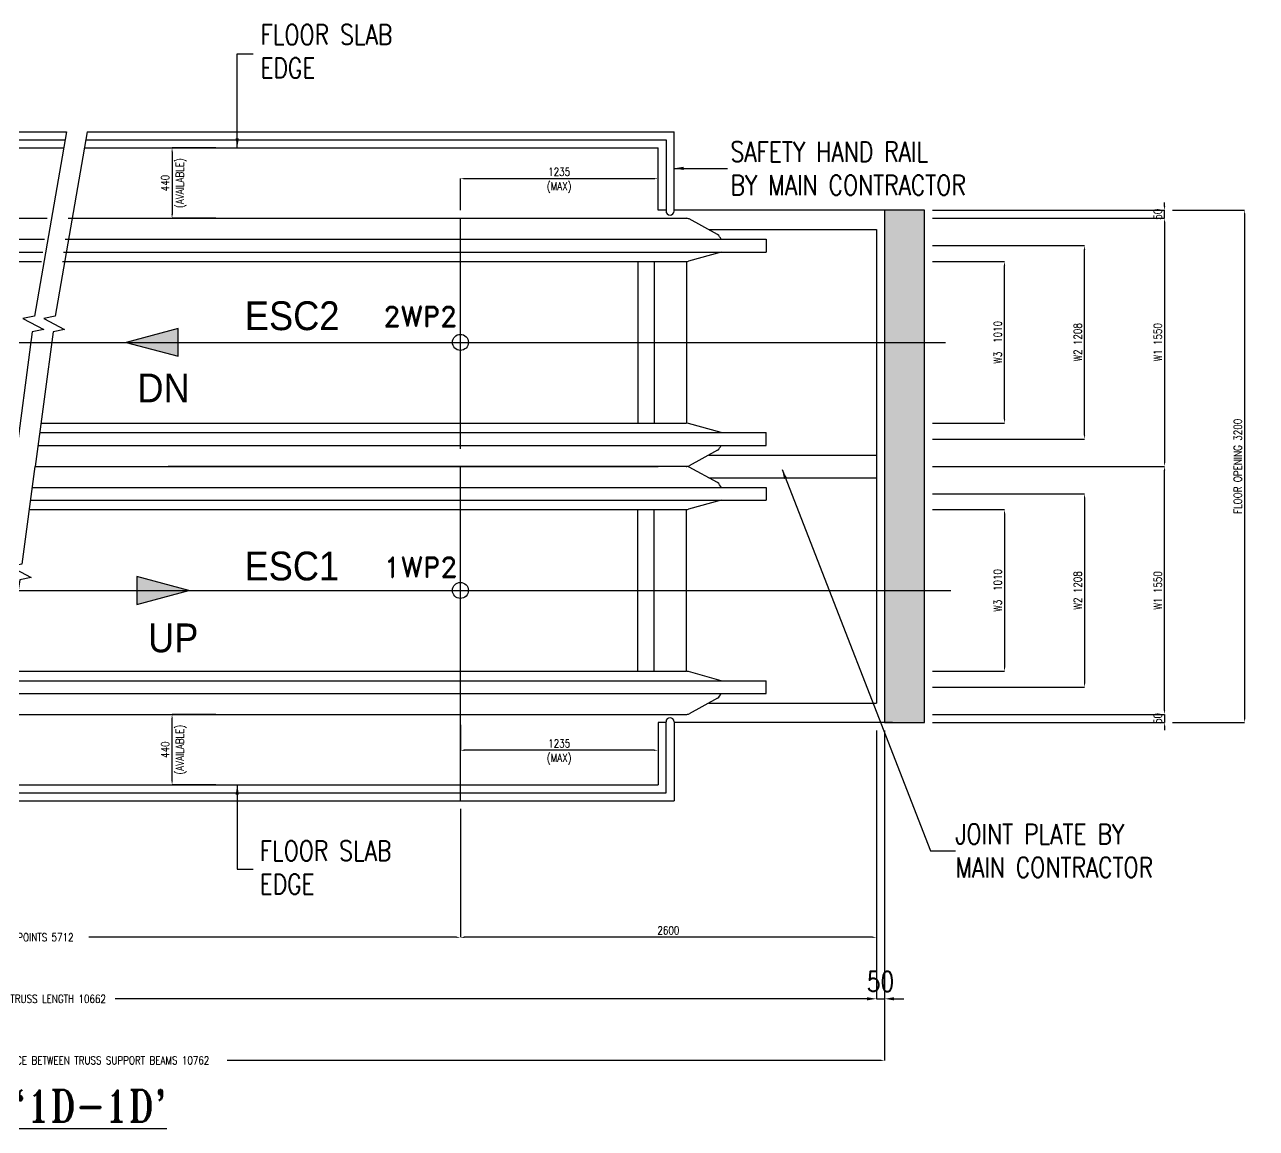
# Model space of a CAD drawing. Header units: millimetres. Extents: x -106996 to 276536, y -21995 to 37993.
# Drawn here: x 204959 to 212655, y -7744 to -848 of the extents above; entities that cross this region are included whole.
import ezdxf

# ---------------------------------------------------------------- set-up
doc = ezdxf.new("R2010")
doc.units = ezdxf.units.MM
doc.header["$LTSCALE"] = 100
doc.linetypes.add('CENTER', pattern=[50.8, 31.75, -6.35, 6.35, -6.35])
doc.linetypes.add('PHANTOM', pattern=[2.5, 1.25, -0.25, 0.25, -0.25, 0.25, -0.25])
doc.layers.get('0').update_dxf_attribs({"color": 3})
for name, color, linetype in [('1', 2, 'Continuous'), ('DIM', 2, 'Continuous'), ('Esc', 4, 'Continuous'), ('TEXT', 7, 'Continuous')]:
    doc.layers.add(name, color=color, linetype=linetype)
doc.styles.add('ARIAL', font='arial.ttf')
doc.styles.add('F1', font='romant.shx', dxfattribs={"width": 0.85})
doc.styles.add('F2', font='romand.shx')
doc.styles.add('F3', font='romans.shx', dxfattribs={"width": 0.8})
doc.dimstyles.new('NOR', dxfattribs={"dimscale": 20, "dimtxt": 2.5, "dimasz": 1.2, "dimexe": 0, "dimexo": 2.5, "dimgap": 0.9, "dimtad": 1, "dimzin": 12, "dimdsep": 46, "dimtxsty": 'F3', "dimsah": 1, "dimcen": 0.09, "dimclrd": 2, "dimclre": 2, "dimclrt": 7, "dimadec": 0, "dimazin": 0, "dimtfac": 1, "dimtix": 1, "dimtmove": 2, "dimatfit": 3, "dimfxl": 0, "dimtolj": 1, "dimtzin": 12, "dimarcsym": 0})

# ---------------------------------------------------------------- blocks, each defined once
blk = doc.blocks.new('*D370')
at = {"layer": 'DEFPOINTS', "color": 0, "transparency": 16777216}
for p in [(210281, -5207.8, 0), (207681, -5697.8, 0), (207681, -6550)]:
    blk.add_point(p, dxfattribs=at)
at = {"layer": 'DIM', "color": 2, "lineweight": -2, "transparency": 16777216}
for p, q in [((210281, -5257.8), (210281, -6550)), ((207681, -5747.8), (207681, -6550)), ((210257, -6550), (207705, -6550))]:
    blk.add_line(p, q, dxfattribs=at)
at = {"layer": 'DIM', "color": 2, "transparency": 16777216}
for points in [[(207705, -6546), (207705, -6554), (207681, -6550)], [(210257, -6546), (210257, -6554), (210281, -6550)]]:
    blk.add_solid(points, dxfattribs=at)
at = {"layer": 'DIM', "color": 7, "transparency": 16777216, "insert": (208981, -6507), "char_height": 50, "attachment_point": 5, "style": 'F3'}
blk.add_mtext('\\A1;2600', dxfattribs=at)
blk = doc.blocks.new('*D371')
at = {"layer": 'DEFPOINTS', "color": 0, "transparency": 16777216}
for p in [(201719, -5697.8, 0), (207681, -5697.8, 0), (201719, -6550)]:
    blk.add_point(p, dxfattribs=at)
at = {"layer": 'DIM', "color": 2, "lineweight": -2, "transparency": 16777216}
for p, q in [((201719, -5747.8), (201719, -6550)), ((207681, -5747.8), (207681, -6550)), ((201743, -6550), (204008.6, -6550)), ((207657, -6550), (205358.9, -6550))]:
    blk.add_line(p, q, dxfattribs=at)
at = {"layer": 'DIM', "color": 2, "transparency": 16777216}
for points in [[(201743, -6546), (201743, -6554), (201719, -6550)], [(207657, -6546), (207657, -6554), (207681, -6550)]]:
    blk.add_solid(points, dxfattribs=at)
at = {"layer": 'DIM', "color": 7, "transparency": 16777216, "insert": (204683.7, -6550), "char_height": 50, "attachment_point": 5, "style": 'F3'}
blk.add_mtext('\\A1;DISTANCE BETWEEN WORKING POINTS 5712', dxfattribs=at)
blk = doc.blocks.new('*D372')
at = {"layer": 'DEFPOINTS', "color": 0, "transparency": 16777216}
for p in [(199619, -6557.8, 0), (210281, -6557.8, 0), (199619, -6934.3)]:
    blk.add_point(p, dxfattribs=at)
at = {"layer": 'DIM', "color": 2, "lineweight": -2, "transparency": 16777216}
for p, q in [((199619, -6607.8), (199619, -6934.3)), ((210281, -6607.8), (210281, -6934.3)), ((199643, -6934.3), (204813, -6934.3)), ((210257, -6934.3), (205523.3, -6934.3))]:
    blk.add_line(p, q, dxfattribs=at)
at = {"layer": 'DIM', "color": 2, "transparency": 16777216}
for points in [[(199643, -6930.3), (199643, -6938.3), (199619, -6934.3)], [(210257, -6930.3), (210257, -6938.3), (210281, -6934.3)]]:
    blk.add_solid(points, dxfattribs=at)
at = {"layer": 'DIM', "color": 7, "transparency": 16777216, "insert": (205168.2, -6934.3), "char_height": 50, "attachment_point": 5, "style": 'F3'}
blk.add_mtext('\\A1;TRUSS LENGTH 10662', dxfattribs=at)
blk = doc.blocks.new('*D374')
at = {"layer": 'DEFPOINTS', "color": 0, "transparency": 16777216}
for p in [(199569, -5207.8, 0), (210331, -5207.8, 0), (199569, -7318.7)]:
    blk.add_point(p, dxfattribs=at)
at = {"layer": 'DIM', "color": 2, "lineweight": -2, "transparency": 16777216}
for p, q in [((199569, -5257.8), (199569, -7318.7)), ((210331, -5257.8), (210331, -7318.7)), ((199593, -7318.7), (204613.3, -7318.7)), ((210307, -7318.7), (206224.6, -7318.7))]:
    blk.add_line(p, q, dxfattribs=at)
at = {"layer": 'DIM', "color": 2, "transparency": 16777216}
for points in [[(199593, -7314.7), (199593, -7322.7), (199569, -7318.7)], [(210307, -7314.7), (210307, -7322.7), (210331, -7318.7)]]:
    blk.add_solid(points, dxfattribs=at)
at = {"layer": 'DIM', "color": 7, "transparency": 16777216, "insert": (205418.9, -7318.7), "char_height": 50, "attachment_point": 5, "style": 'F3'}
blk.add_mtext('\\A1;DISTANCE BETWEEN TRUSS SUPPORT BEAMS 10762', dxfattribs=at)
blk = doc.blocks.new('*D375')
at = {"layer": 'DEFPOINTS', "color": 0, "transparency": 16777216}
for p in [(210281, -5207.8, 0), (210331, -5207.8, 0), (210331, -6934.3)]:
    blk.add_point(p, dxfattribs=at)
at = {"layer": 'DIM', "color": 2, "lineweight": -2, "transparency": 16777216}
for p, q in [((210281, -5332.8), (210281, -6934.3)), ((210331, -5332.8), (210331, -6934.3)), ((210221, -6934.3), (210161, -6934.3)), ((210281, -6934.3), (210331, -6934.3)), ((210391, -6934.3), (210451, -6934.3))]:
    blk.add_line(p, q, dxfattribs=at)
at = {"layer": 'DIM', "color": 2, "transparency": 16777216}
for points in [[(210221, -6924.3), (210221, -6944.3), (210281, -6934.3)], [(210391, -6924.3), (210391, -6944.3), (210331, -6934.3)]]:
    blk.add_solid(points, dxfattribs=at)
at = {"layer": 'DIM', "color": 7, "transparency": 16777216, "insert": (210306, -6826.8), "char_height": 125, "attachment_point": 5, "style": 'F3'}
blk.add_mtext('\\A1;50', dxfattribs=at)
blk = doc.blocks.new('*D378')
at = {"layer": '1', "color": 2, "lineweight": -2, "transparency": 16777216}
for p, q in [((206152.3, -1617.8), (205879.8, -1617.8)), ((205879.8, -1641.8), (205879.8, -2033.8)), ((206152.3, -2057.8), (205879.8, -2057.8))]:
    blk.add_line(p, q, dxfattribs=at)
at = {"layer": '1', "color": 2, "transparency": 16777216}
for points in [[(205875.8, -1641.8), (205883.8, -1641.8), (205879.8, -1617.8)], [(205875.8, -2033.8), (205883.8, -2033.8), (205879.8, -2057.8)]]:
    blk.add_solid(points, dxfattribs=at)
at = {"layer": 'DEFPOINTS', "color": 0, "transparency": 16777216}
for p in [(206202.3, -1617.8, 0), (205879.8, -2057.8), (206202.3, -2057.8, 0)]:
    blk.add_point(p, dxfattribs=at)
at = {"layer": '1', "color": 7, "transparency": 16777216, "char_height": 50, "attachment_point": 5, "rotation": 90, "style": 'F3'}
for s, insert in [('\\A1;(AVAILABLE)', (205935.9, -1837.8)), ('\\A1;440', (205836.8, -1837.8))]:
    blk.add_mtext(s, dxfattribs=dict(at, insert=insert))
blk = doc.blocks.new('*D379')
at = {"layer": '1', "color": 2, "lineweight": -2, "transparency": 16777216}
for p, q in [((206152.3, -5157.8), (205879.8, -5157.8)), ((205879.8, -5573.8), (205879.8, -5181.8)), ((206152.3, -5597.8), (205879.8, -5597.8))]:
    blk.add_line(p, q, dxfattribs=at)
at = {"layer": '1', "color": 2, "transparency": 16777216}
for points in [[(205875.8, -5181.8), (205883.8, -5181.8), (205879.8, -5157.8)], [(205875.8, -5573.8), (205883.8, -5573.8), (205879.8, -5597.8)]]:
    blk.add_solid(points, dxfattribs=at)
at = {"layer": 'DEFPOINTS', "color": 0, "transparency": 16777216}
for p in [(205879.8, -5157.8), (206202.3, -5157.8, 0), (206202.3, -5597.8, 0)]:
    blk.add_point(p, dxfattribs=at)
at = {"layer": '1', "color": 7, "transparency": 16777216, "char_height": 50, "attachment_point": 5, "rotation": 90, "style": 'F3'}
for s, insert in [('\\A1;(AVAILABLE)', (205935.9, -5377.8)), ('\\A1;440', (205836.8, -5377.8))]:
    blk.add_mtext(s, dxfattribs=dict(at, insert=insert))
blk = doc.blocks.new('*D380')
at = {"color": 2, "lineweight": -2, "transparency": 16777216}
for p, q in [((207681, -2007.8), (207681, -1810.2)), ((207705, -1810.2), (208892, -1810.2)), ((208916, -1957.8), (208916, -1810.2))]:
    blk.add_line(p, q, dxfattribs=at)
at = {"color": 2, "transparency": 16777216}
for points in [[(207705, -1806.2), (207705, -1814.2), (207681, -1810.2)], [(208892, -1806.2), (208892, -1814.2), (208916, -1810.2)]]:
    blk.add_solid(points, dxfattribs=at)
at = {"layer": 'DEFPOINTS', "color": 0, "transparency": 16777216}
for p in [(208916, -1810.2), (207681, -2057.8, 0), (208916, -2007.8, 0)]:
    blk.add_point(p, dxfattribs=at)
at = {"color": 7, "transparency": 16777216, "char_height": 50, "attachment_point": 5, "style": 'F3'}
for s, insert in [('\\A1;1235', (208298.5, -1767.2)), ('\\A1;(MAX)', (208298.5, -1866.3))]:
    blk.add_mtext(s, dxfattribs=dict(at, insert=insert))
blk = doc.blocks.new('*D381')
at = {"color": 2, "lineweight": -2, "transparency": 16777216}
for p, q in [((207681, -5221.6), (207681, -5381.6)), ((208916, -5221.6), (208916, -5381.6)), ((208892, -5381.6), (207705, -5381.6))]:
    blk.add_line(p, q, dxfattribs=at)
at = {"color": 2, "transparency": 16777216}
for points in [[(207705, -5377.6), (207705, -5385.6), (207681, -5381.6)], [(208892, -5377.6), (208892, -5385.6), (208916, -5381.6)]]:
    blk.add_solid(points, dxfattribs=at)
at = {"layer": 'DEFPOINTS', "color": 0, "transparency": 16777216}
for p in [(207681, -5171.6, 0), (208916, -5171.6), (207681, -5381.6)]:
    blk.add_point(p, dxfattribs=at)
at = {"color": 7, "transparency": 16777216, "char_height": 50, "attachment_point": 5, "style": 'F3'}
for s, insert in [('\\A1;1235', (208298.5, -5338.6)), ('\\A1;(MAX)', (208298.5, -5437.7))]:
    blk.add_mtext(s, dxfattribs=dict(at, insert=insert))
blk = doc.blocks.new('*D382')
at = {"color": 2, "lineweight": -2, "transparency": 16777216}
for p, q in [((210631, -3877.8), (211081.4, -3877.8)), ((211081.4, -3901.8), (211081.4, -4863.8)), ((210631, -4887.8), (211081.4, -4887.8))]:
    blk.add_line(p, q, dxfattribs=at)
at = {"color": 2, "transparency": 16777216}
for points in [[(211077.4, -3901.8), (211085.4, -3901.8), (211081.4, -3877.8)], [(211077.4, -4863.8), (211085.4, -4863.8), (211081.4, -4887.8)]]:
    blk.add_solid(points, dxfattribs=at)
at = {"layer": 'DEFPOINTS', "color": 0, "transparency": 16777216}
for p in [(210581, -3877.8, 0), (210581, -4887.8, 0), (211081.4, -4887.8)]:
    blk.add_point(p, dxfattribs=at)
at = {"color": 7, "transparency": 16777216, "insert": (211038.4, -4382.8), "char_height": 50, "attachment_point": 5, "rotation": 90, "style": 'F3'}
blk.add_mtext('\\A1;W3  1010', dxfattribs=at)
blk = doc.blocks.new('*D383')
at = {"color": 2, "lineweight": -2, "transparency": 16777216}
for p, q in [((210631, -3778.8), (211581.4, -3778.8)), ((211581.4, -3802.8), (211581.4, -4962.8)), ((210631, -4986.8), (211581.4, -4986.8))]:
    blk.add_line(p, q, dxfattribs=at)
at = {"color": 2, "transparency": 16777216}
for points in [[(211577.4, -3802.8), (211585.4, -3802.8), (211581.4, -3778.8)], [(211577.4, -4962.8), (211585.4, -4962.8), (211581.4, -4986.8)]]:
    blk.add_solid(points, dxfattribs=at)
at = {"layer": 'DEFPOINTS', "color": 0, "transparency": 16777216}
for p in [(210581, -3778.8, 0), (210581, -4986.8, 0), (211581.4, -4986.8)]:
    blk.add_point(p, dxfattribs=at)
at = {"color": 7, "transparency": 16777216, "insert": (211538.4, -4382.8), "char_height": 50, "attachment_point": 5, "rotation": 90, "style": 'F3'}
blk.add_mtext('\\A1;W2 1208', dxfattribs=at)
blk = doc.blocks.new('*D384')
at = {"color": 2, "lineweight": -2, "transparency": 16777216}
for p, q in [((212081.4, -1983.8), (212081.4, -1959.8)), ((210631, -2007.8), (212081.4, -2007.8)), ((210631, -2057.8), (212081.4, -2057.8)), ((212081.4, -2057.8), (212081.4, -2007.8)), ((212081.4, -2081.8), (212081.4, -2105.8))]:
    blk.add_line(p, q, dxfattribs=at)
at = {"color": 2, "transparency": 16777216}
for points in [[(212077.4, -1983.8), (212085.4, -1983.8), (212081.4, -2007.8)], [(212077.4, -2081.8), (212085.4, -2081.8), (212081.4, -2057.8)]]:
    blk.add_solid(points, dxfattribs=at)
at = {"layer": 'DEFPOINTS', "color": 0, "transparency": 16777216}
for p in [(210581, -2007.8, 0), (210581, -2057.8, 0), (212081.4, -2007.8)]:
    blk.add_point(p, dxfattribs=at)
at = {"color": 7, "transparency": 16777216, "insert": (212038.4, -2032.8), "char_height": 50, "attachment_point": 5, "rotation": 90, "style": 'F3'}
blk.add_mtext('\\A1;50', dxfattribs=at)
blk = doc.blocks.new('*D385')
at = {"color": 2, "lineweight": -2, "transparency": 16777216}
for p, q in [((210631, -2327.8), (211081.4, -2327.8)), ((211081.4, -3313.8), (211081.4, -2351.8)), ((210631, -3337.8), (211081.4, -3337.8))]:
    blk.add_line(p, q, dxfattribs=at)
at = {"color": 2, "transparency": 16777216}
for points in [[(211077.4, -2351.8), (211085.4, -2351.8), (211081.4, -2327.8)], [(211077.4, -3313.8), (211085.4, -3313.8), (211081.4, -3337.8)]]:
    blk.add_solid(points, dxfattribs=at)
at = {"layer": 'DEFPOINTS', "color": 0, "transparency": 16777216}
for p in [(210581, -2327.8, 0), (211081.4, -2327.8), (210581, -3337.8, 0)]:
    blk.add_point(p, dxfattribs=at)
at = {"color": 7, "transparency": 16777216, "insert": (211038.4, -2832.8), "char_height": 50, "attachment_point": 5, "rotation": 90, "style": 'F3'}
blk.add_mtext('\\A1;W3  1010', dxfattribs=at)
blk = doc.blocks.new('*D386')
at = {"color": 2, "lineweight": -2, "transparency": 16777216}
for p, q in [((210631, -2228.8), (211581.4, -2228.8)), ((211581.4, -3412.8), (211581.4, -2252.8)), ((210631, -3436.8), (211581.4, -3436.8))]:
    blk.add_line(p, q, dxfattribs=at)
at = {"color": 2, "transparency": 16777216}
for points in [[(211577.4, -2252.8), (211585.4, -2252.8), (211581.4, -2228.8)], [(211577.4, -3412.8), (211585.4, -3412.8), (211581.4, -3436.8)]]:
    blk.add_solid(points, dxfattribs=at)
at = {"layer": 'DEFPOINTS', "color": 0, "transparency": 16777216}
for p in [(210581, -2228.8, 0), (211581.4, -2228.8), (210581, -3436.8, 0)]:
    blk.add_point(p, dxfattribs=at)
at = {"color": 7, "transparency": 16777216, "insert": (211538.4, -2832.8), "char_height": 50, "attachment_point": 5, "rotation": 90, "style": 'F3'}
blk.add_mtext('\\A1;W2 1208', dxfattribs=at)
blk = doc.blocks.new('*D387')
at = {"color": 2, "lineweight": -2, "transparency": 16777216}
for p, q in [((212131.4, -2007.8), (212581.4, -2007.8)), ((212581.4, -2031.8), (212581.4, -5183.8)), ((212131.4, -5207.8), (212581.4, -5207.8))]:
    blk.add_line(p, q, dxfattribs=at)
at = {"color": 2, "transparency": 16777216}
for points in [[(212577.4, -2031.8), (212585.4, -2031.8), (212581.4, -2007.8)], [(212577.4, -5183.8), (212585.4, -5183.8), (212581.4, -5207.8)]]:
    blk.add_solid(points, dxfattribs=at)
at = {"layer": 'DEFPOINTS', "color": 0, "transparency": 16777216}
for p in [(212081.4, -2007.8), (212081.4, -5207.8), (212581.4, -5207.8)]:
    blk.add_point(p, dxfattribs=at)
at = {"color": 7, "transparency": 16777216, "insert": (212538.4, -3607.8), "char_height": 50, "attachment_point": 5, "rotation": 90, "style": 'F3'}
blk.add_mtext('\\A1;FLOOR OPENING 3200', dxfattribs=at)
blk = doc.blocks.new('*D388')
at = {"color": 2, "lineweight": -2, "transparency": 16777216}
for p, q in [((210631, -3607.8), (212081.4, -3607.8)), ((212081.4, -5133.8), (212081.4, -3631.8)), ((210631, -5157.8), (212081.4, -5157.8))]:
    blk.add_line(p, q, dxfattribs=at)
at = {"color": 2, "transparency": 16777216}
for points in [[(212077.4, -3631.8), (212085.4, -3631.8), (212081.4, -3607.8)], [(212077.4, -5133.8), (212085.4, -5133.8), (212081.4, -5157.8)]]:
    blk.add_solid(points, dxfattribs=at)
at = {"layer": 'DEFPOINTS', "color": 0, "transparency": 16777216}
for p in [(210581, -3607.8, 0), (212081.4, -3607.8), (210581, -5157.8, 0)]:
    blk.add_point(p, dxfattribs=at)
at = {"color": 7, "transparency": 16777216, "insert": (212038.4, -4382.8), "char_height": 50, "attachment_point": 5, "rotation": 90, "style": 'F3'}
blk.add_mtext('\\A1;W1 1550', dxfattribs=at)
blk = doc.blocks.new('*D389')
at = {"color": 2, "lineweight": -2, "transparency": 16777216}
for p, q in [((210631, -2057.8), (212081.4, -2057.8)), ((212081.4, -2081.8), (212081.4, -3583.8)), ((210631, -3607.8), (212081.4, -3607.8))]:
    blk.add_line(p, q, dxfattribs=at)
at = {"color": 2, "transparency": 16777216}
for points in [[(212077.4, -2081.8), (212085.4, -2081.8), (212081.4, -2057.8)], [(212077.4, -3583.8), (212085.4, -3583.8), (212081.4, -3607.8)]]:
    blk.add_solid(points, dxfattribs=at)
at = {"layer": 'DEFPOINTS', "color": 0, "transparency": 16777216}
for p in [(210581, -2057.8, 0), (210581, -3607.8, 0), (212081.4, -3607.8)]:
    blk.add_point(p, dxfattribs=at)
at = {"color": 7, "transparency": 16777216, "insert": (212038.4, -2832.8), "char_height": 50, "attachment_point": 5, "rotation": 90, "style": 'F3'}
blk.add_mtext('\\A1;W1 1550', dxfattribs=at)
blk = doc.blocks.new('*D390')
at = {"color": 2, "lineweight": -2, "transparency": 16777216}
for p, q in [((212081.4, -5133.8), (212081.4, -5109.8)), ((210631, -5157.8), (212081.4, -5157.8)), ((210631, -5207.8), (212081.4, -5207.8)), ((212081.4, -5157.8), (212081.4, -5207.8)), ((212081.4, -5231.8), (212081.4, -5255.8))]:
    blk.add_line(p, q, dxfattribs=at)
at = {"color": 2, "transparency": 16777216}
for points in [[(212077.4, -5133.8), (212085.4, -5133.8), (212081.4, -5157.8)], [(212077.4, -5231.8), (212085.4, -5231.8), (212081.4, -5207.8)]]:
    blk.add_solid(points, dxfattribs=at)
at = {"layer": 'DEFPOINTS', "color": 0, "transparency": 16777216}
for p in [(210581, -5157.8, 0), (210581, -5207.8, 0), (212081.4, -5207.8)]:
    blk.add_point(p, dxfattribs=at)
at = {"color": 7, "transparency": 16777216, "insert": (212038.4, -5182.8), "char_height": 50, "attachment_point": 5, "rotation": 90, "style": 'F3'}
blk.add_mtext('\\A1;50', dxfattribs=at)

msp = doc.modelspace()

# ---------------------------------------------------------------- hatches: boundary and pattern name
h = msp.add_hatch(color=252)
h.dxf.hatch_style = 1
h.paths.add_polyline_path([(210330.9895399, -5207.8448146), (210580.9895399, -5207.8448146), (210580.9895399, -2007.8448146), (210330.9895399, -2007.8448146)])
for points in [[(205917.4987061, -2745.4440303), (205592.2696932, -2832.7990077), (205917.5006129, -2920.1468857)], [(205659.8906625, -4470.1503442), (205985.1196755, -4382.7953668), (205659.8887558, -4295.4474888)]]:
    msp.add_hatch(color=252).paths.add_polyline_path(points)

# ---------------------------------------------------------------- linework, layer by layer
at = {"color": 4, "linetype": 'Continuous'}
for p, q in [((200634.0166479, -1517.8448146, 0.0087297), (205219.15684, -1517.8448146, 0.0069403)), ((205348.8394966, -1517.8448146, 0.0068891), (209015.9896778, -1517.8448146, 0.0055498)), ((200684.0166479, -1567.8448146, 0.0087423), (205212.5538513, -1567.8448146, 0.0069461)), ((205342.2365079, -1567.8448146, 0.0068941), (208965.9896778, -1567.8448146, 0.0055503)), ((204704.6307422, -5647.8448146, 0.0071498), (208965.9896778, -5647.8448146, 0.0055503)), ((204698.0277535, -5697.8448146, 0.0071459), (209015.9896778, -5697.8448146, 0.0055498))]:
    msp.add_line(p, q, dxfattribs=at)
at = {"color": 6, "ltscale": 50}
for p, q in [((200734.0166479, -1617.8448146, 0.0087401), (205205.9508625, -1617.8448146, 0.0069458)), ((205335.6335191, -1617.8448146, 0.0068932), (208915.9896778, -1617.8448146, 0.0055512)), ((208915.9896778, -2007.8448146, 0.0051932), (208915.9896778, -1617.8448146, 0.0098888)), ((208965.9896778, -2007.8448146, 0.0051919), (208915.9896778, -2007.8448146, 0.0051922)), ((210330.9895399, -2007.8448146, 0.0051852), (209015.9896778, -2007.8448146, 0.0051917)), ((208965.9896778, -5207.8448146, 0.0051919), (208915.9896778, -5207.8448146, 0.0051922)), ((208915.9896778, -5207.8448146, 0.0051932), (208915.9896778, -5597.8448146, 0.0098888)), ((210380.9895399, -5207.8448146, 0.0051852), (209015.9896778, -5207.8448146, 0.0051917)), ((204711.233731, -5597.8448146, 0.0071466), (208915.9896778, -5597.8448146, 0.0055512))]:
    msp.add_line(p, q, dxfattribs=at)
at = {"color": 1, "linetype": 'CENTER', "ltscale": 222}
for p, q in [((207680.9895294, -3497.8448146, 0.0094181), (207680.9895294, -2057.8448146, 0.0094181)), ((199224.4424014, -2832.8448146, 0.0065136), (210712.6322439, -2832.8448146, 0.0058414)), ((199233.9919035, -4382.8448146, 0.0071244), (210746.5177342, -4382.8448146, 0.0052162))]:
    msp.add_line(p, q, dxfattribs=at)
at = {"color": 1, "linetype": 'PHANTOM', "ltscale": 222}
msp.add_line((207680.9895294, -5697.8448146, 0.0094181), (207680.9895294, -3607.8448146, 0.0094181), dxfattribs=at)
at = {"color": 1, "linetype": 'Continuous'}
for points, elevation in [([(205219.15684, -1517.8448146), (205019.6897445, -2668.2751881), (204948.3209529, -2684.0672965), (205077.9662287, -2751.6223326), (205006.5974371, -2767.4144411), (204895.6103909, -3607.8448146)], 0.001778), ([(205348.8394966, -1517.8448146), (205149.3724011, -2668.2751881), (205078.0036095, -2684.0672965), (205207.6488853, -2751.6223326), (205136.2800937, -2767.4144411), (205025.2930475, -3607.8448146)], 0.001778), ([(205021.5742025, -3607.8448146), (204940.9609047, -4218.2751881), (204869.5921131, -4234.0672965), (204999.2373888, -4301.6223326), (204927.8685972, -4317.4144411), (204698.0277535, -5697.8448146)], 0.0031016)]:
    msp.add_lwpolyline(points, dxfattribs=dict(at, elevation=elevation))
at = {"color": 4, "ltscale": 250}
for points, elevation in [([(205917.4987061, -2745.4440303), (205592.2696932, -2832.7990077), (205917.5006129, -2920.1468857)], 0.006032), ([(205659.8906625, -4470.1503442), (205985.1196755, -4382.7953668), (205659.8887558, -4295.4474888)], 0.0010395)]:
    msp.add_lwpolyline(points, close=True, dxfattribs=dict(at, elevation=elevation))
for centre in [(207681.1879379, -2832.9743555, 0.0094181), (207681.1879379, -4382.7369817, 0.0094181)]:
    msp.add_circle(centre, 50)
at = {"layer": 'Esc', "color": 4, "ltscale": 222}
for p, q in [((209015.9896778, -2012.6849928, 0.0051932), (209015.9896778, -1517.8448146, 0.0098866)), ((208965.9896778, -1567.8448146, 0.0098888), (208965.9896778, -2012.6849928, 0.0051932)), ((200561.9889419, -2057.8448146, 0.0061488), (205100.3030424, -2057.8448146, 0.0025292)), ((205229.985699, -2057.8448146, 0.0024257), (209090.9771114, -2057.8448146, -0.0004759)), ((209288.7339052, -2159.486143, 0.0051665), (209110.287252, -2061.8396661, 0.0051665)), ((209232.737594, -2128.8448146, 0.0051641), (210280.9895399, -2128.8448146, 0.0052095)), ((210280.9895399, -2128.8448146, 0.0052095), (210280.9895399, -3678.8448146, 0.0052095)), ((199999.0440841, -2188.8448146, 0.0061488), (205083.0032119, -2188.8448146, 0.0024838)), ((205212.6858684, -2188.8448146, 0.0023903), (209590.944306, -2188.8448146, -0.0006053)), ((209590.944306, -2188.8448146, 0.0051727), (209590.9433177, -2268.8448146, 0.0051727)), ((199999.0450724, -2268.8448146, 0.0061488), (205072.4384298, -2268.8448146, 0.0024914)), ((205202.1210864, -2268.8448146, 0.0023979), (209590.9433177, -2268.8448146, -0.0006053)), ((209310.9743623, -2268.958483, 0.0051665), (209106.6638271, -2325.4339945, 0.0051665)), ((200561.7053887, -2327.8448146, 0.0061461), (205064.6469031, -2327.8448146, 0.0025572)), ((205194.3295597, -2327.8448146, 0.0024538), (209094.3636094, -2327.8448146, -0.0004769)), ((208790.9895294, -2327.9599344, 0.0094181), (208790.9895294, -3337.8448146, 0.0094181)), ((208890.9895294, -2327.9599344, 0.0094181), (208890.9895294, -3337.8448146, 0.0094181)), ((209094.363642, -2327.9599344, 0.0094181), (209094.363642, -3337.8448146, 0.0094181)), ((205060.9491868, -3337.8448146, 0.0025605), (209090.9716133, -3337.8448146, -0.0004756)), ((209310.9743623, -3396.7311461, 0.0051665), (209106.6638271, -3340.2556346, 0.0051665)), ((205053.1576601, -3396.8448146, 0.0025053), (209590.9716063, -3396.8448146, -0.0006053)), ((209590.9725946, -3476.8448146, 0.0051727), (209590.9716063, -3396.8448146, 0.0051727)), ((205042.5928781, -3476.8448146, 0.0025129), (209590.9725946, -3476.8448146, -0.0006053)), ((209288.7339052, -3506.2034862, 0.0051665), (209110.287252, -3603.849963, 0.0051665)), ((209232.737594, -3536.8448146, 0.0051641), (210280.9895399, -3536.8448146, 0.0052095)), ((205021.5742025, -3607.8448146, 0.0025919), (205854.9895915, -3607.8448146, 0.0019272)), ((205854.9895915, -3607.8448146, 0.0019263), (208916.4034679, -3607.8448146, 0.0051596)), ((205854.9895915, -3607.8448146, 0.0019263), (208916.4034679, -3607.8448146, 0.0051596)), ((209090.9771115, -3607.8448146, 0.0051596), (205854.9895915, -3607.8448146, 0.0019263)), ((209288.7339052, -3709.486143, 0.0051665), (209110.287252, -3611.8396661, 0.0051665)), ((209232.737594, -3678.8448146, 0.0051608), (210280.9895399, -3678.8448146, 0.0052095)), ((210280.9895399, -3678.8448146, 0.0052095), (210280.9895399, -5086.8448146, 0.0052095)), ((205004.274372, -3738.8448146, 0.0025405), (209590.972594, -3738.8448146, -0.0006053)), ((209590.9725946, -3738.7950344, 0.0051727), (209590.9716057, -3818.8448146, 0.0051727)), ((204993.70959, -3818.8448146, 0.0025453), (209590.9716057, -3818.8448146, -0.0006106)), ((209310.9743623, -3818.958483, 0.0051665), (209106.6638271, -3875.4339945, 0.0051665)), ((204985.9180633, -3877.8448146, 0.0026199), (205854.9895915, -3877.8448146, 0.0019272)), ((205854.9895915, -3877.8448146, 0.0019272), (209092.9509294, -3877.8448146, 0.0051596)), ((208790.9895294, -4887.7296947, 0.0094181), (208790.9895294, -3877.8448146, 0.0094181)), ((208890.9895294, -4887.7296947, 0.0094181), (208890.9895294, -3877.8448146, 0.0094181)), ((209094.363642, -4887.7296947, 0.0094181), (209094.363642, -3877.8448146, 0.0094181)), ((204852.5376904, -4887.8448146, 0.0027267), (205854.9895915, -4887.8448146, 0.0019272)), ((205854.9895915, -4887.8448146, 0.0019272), (209094.3636094, -4887.8448146, 0.0051596)), ((209310.9743623, -4946.7311461, 0.0051665), (209106.6638271, -4890.2556346, 0.0051665)), ((204844.7461636, -4946.8448146, 0.0026555), (209590.9433183, -4946.8448146, -0.0006053)), ((209590.9443066, -5026.8448146, 0.0051727), (209590.9433183, -4946.8448146, 0.0051727)), ((204834.1813816, -5026.8448146, 0.0026631), (209590.9443066, -5026.8448146, -0.0006053)), ((209288.7339052, -5056.2034862, 0.0051665), (209110.287252, -5153.849963, 0.0051665)), ((209232.737594, -5086.8448146, 0.0051608), (210280.9895399, -5086.8448146, 0.0052095)), ((204816.8815511, -5157.8448146, 0.0027552), (209090.9771115, -5157.8448146, -0.0004759)), ((208965.9896778, -5647.8448146, 0.0098888), (208965.9896778, -5203.0046363, 0.0051932)), ((209015.9896778, -5203.0046363, 0.0051932), (209015.9896778, -5697.8448146, 0.0098866))]:
    msp.add_line(p, q, dxfattribs=at)
at = {"layer": 'Esc', "color": 4, "ltscale": 222, "elevation": 0.0009268}
msp.add_lwpolyline([(210330.9895399, -5207.8448146), (210580.9895399, -5207.8448146), (210580.9895399, -2007.8448146), (210330.9895399, -2007.8448146)], close=True, dxfattribs=at)
at = {"layer": 'Esc', "color": 4, "ltscale": 222}
for centre, radius, start, end in [((208990.9896778, -2012.6849928, 0.0051932), 25, 180, 0), ((209090.0579193, -2110.9556526, 0.0051527), 53.1187917, 67.61477528, 89.0084777486), ((209216.2855946, -2236.9085067, 0.0051665), 106.3081, 27.0384895914, 47.0395158846), ((209090.9726315, -2277.9599344, 0.0051665), 50, 273.888759399, 288.2898290302), ((209091.9612714, -3383.6793787, 0.0051527), 45.8452473, 71.2947566851, 91.2369359437), ((209216.2855946, -3428.7811224, 0.0051665), 106.3081, 312.9604841154, 332.9615104086), ((209090.0579193, -3554.7339765, 0.0051527), 53.1187918, 270.9915222647, 292.3852247163), ((209090.0579193, -3660.9556527, 0.0051527), 53.1187918, 67.6147752837, 89.0084777353), ((209216.2855946, -3786.9085067, 0.0051665), 106.3081, 27.0384895914, 47.0395158846), ((209091.9612714, -3832.0102504, 0.0051527), 45.8452473, 271.2369359437, 288.7052433149), ((209090.9726315, -4937.7296947, 0.0051665), 50, 71.7101709698, 86.1112406144), ((209216.2855946, -4978.7811224, 0.0051665), 106.3081, 312.9604841154, 332.9615104086), ((209090.0579193, -5104.7339765, 0.0051527), 53.1187917, 270.9915222514, 292.3852247218), ((208990.9896778, -5203.0046363, 0.0051932), 25, 0, 180)]:
    msp.add_arc(centre, radius, start, end, dxfattribs=at)

# ---------------------------------------------------------------- texts
at = {"color": 4, "ltscale": 60, "style": 'ARIAL', "width": 0.9}
for s, p in [('ESC2', (206334.613468, -2756.5624111, 0.0010927)), ('DN', (205663.1550073, -3207.6690973, 0.006032)), ('ESC1', (206332.6158487, -4320.2389761, 0.0010927)), ('UP', (205729.9113211, -4769.3673133, 0.0010395))]:
    msp.add_text(s, height=180, rotation=359.9996873248, dxfattribs=at).set_placement(p)
at = {"ltscale": 11, "style": 'F2'}
for s, p in [('2WP2', (207199.9095934, -2733.4873688, 0.0057696)), ('1WP2', (207201.1963746, -4300.362202, 0.0051853))]:
    msp.add_text(s, height=125, rotation=359.9996873248, dxfattribs=at).set_placement(p)
at = {"ltscale": 250, "char_height": 125, "width": 1129.849615915, "attachment_point": 4, "rotation": 359.9996873249, "style": 'F3'}
for insert in [(206432.0737897, -1014.6105712, 0.0065628), (206427.0152686, -6113.4333647, 0.0065628)]:
    msp.add_mtext('FLOOR SLAB EDGE', dxfattribs=dict(at, insert=insert))
at = {"ltscale": 250, "char_height": 125, "attachment_point": 4, "style": 'F3'}
for s, insert, width in [('SAFETY HAND RAIL \\PBY MAIN CONTRACTOR', (209368.9703119, -1746.0343698, 0.0097907), 2105.369102911), ('JOINT PLATE BY \\PMAIN CONTRACTOR', (210774.7560756, -6008.9216481, 0.0063421), 2130.369102911)]:
    msp.add_mtext(s, dxfattribs=dict(at, insert=insert, width=width))
at = {"layer": 'TEXT', "color": 4, "insert": (204801.7262562, -7603.6287593, 0.0056223), "char_height": 200, "width": 4248.119435271, "attachment_point": 5, "rotation": 359.9996873249, "style": 'F1'}
msp.add_mtext("{\\LPLAN AT `1D-1D'}", dxfattribs=at)

# ---------------------------------------------------------------- dimensions: what is measured, and where the dimension line sits
for base, p1, p2, angle, text, picture, middle in [((208915.9896778, -1810.1700158, 0.0088439), (207680.9895294, -2057.8448146, 0.0094181), (208915.9896778, -2007.8448146, 0.0051932), 180, '<>\\X(MAX)', '*D380', (208298.4896036, -1810.1700158, 0.0088439)), ((212081.3636964, -3607.8448146, 0.0011292), (210580.9895399, -2057.8448146, 0.0009268), (210580.9895399, -3607.8448146, 0.0009268), 89.9999999983, 'W1 <>', '*D389', (212038.3636964, -2832.8448146, 0.0011292)), ((212581.3636964, -5207.8448146, -0.0034984), (212081.3636964, -2007.8448146, -0.0034984), (212081.3636964, -5207.8448146, -0.0034984), 269.9999999983, 'FLOOR OPENING <>', '*D387', (212538.3636964, -3607.8448146, -0.0034984)), ((211581.3636964, -2228.8448146, 0.0011292), (210580.9895399, -3436.8448146, 0.0009268), (210580.9895399, -2228.8448146, 0.0009268), 89.9999999983, 'W2 <>', '*D386', (211538.3636964, -2832.8448146, 0.0011292)), ((211081.3636964, -2327.8448146, 0.0011292), (210580.9895399, -3337.8448146, 0.0009268), (210580.9895399, -2327.8448146, 0.0009268), 89.9999999983, 'W3  <>', '*D385', (211038.3636964, -2832.8448146, 0.0011292)), ((212081.3636964, -3607.8448146, 0.0011292), (210580.9895399, -5157.8448146, 0.0009268), (210580.9895399, -3607.8448146, 0.0009268), 269.9999999983, 'W1 <>', '*D388', (212038.3636964, -4382.8448146, 0.0011292)), ((211581.3636964, -4986.8448146, 0.0011292), (210580.9895399, -3778.8448146, 0.0009268), (210580.9895399, -4986.8448146, 0.0009268), 269.9999999983, 'W2 <>', '*D383', (211538.3636964, -4382.8448146, 0.0011292)), ((211081.3636964, -4887.8448146, 0.0011292), (210580.9895399, -3877.8448146, 0.0009268), (210580.9895399, -4887.8448146, 0.0009268), 269.9999999983, 'W3  <>', '*D382', (211038.3636964, -4382.8448146, 0.0011292)), ((207680.9895294, -5381.5995611, 0.0088439), (208915.9896778, -5171.5939416, 0.0088439), (207680.9895294, -5171.5930553, 0.0094181), 180, '<>\\X(MAX)', '*D381', (208298.4896036, -5381.5995611, 0.0088439))]:
    dim = msp.add_linear_dim(base=base, p1=p1, p2=p2, angle=angle, text=text, dimstyle='NOR')
    dim.commit()
    dim.dimension.update_dxf_attribs({"geometry": picture, "text_midpoint": middle})
for base, p1, p2, angle, picture, middle in [((212081.3636964, -2007.8448146, 0.0011292), (210580.9895399, -2057.8448146, 0.0009268), (210580.9895399, -2007.8448146, 0.0009268), 89.9999999983, '*D384', (212038.3636964, -2032.8448146, 0.0011292)), ((212081.3636964, -5207.8448146, 0.0011292), (210580.9895399, -5157.8448146, 0.0009268), (210580.9895399, -5207.8448146, 0.0009268), 269.9999999983, '*D390', (212038.3636964, -5182.8448146, 0.0011292))]:
    dim = msp.add_linear_dim(base=base, p1=p1, p2=p2, angle=angle, dimstyle='NOR')
    dim.commit()
    dim.dimension.update_dxf_attribs({"geometry": picture, "text_midpoint": middle})
at = {"layer": '1'}
for base, p1, p2, angle, picture, middle in [((205879.8120936, -2057.8448146, 0.0051133), (206202.2664891, -1617.8448146, 0.0051527), (206202.2664891, -2057.8448146, 0.0051527), 269.9999999983, '*D378', (205879.8120936, -1837.8448146, 0.0051133)), ((205879.8120936, -5157.8448146, 0.0051133), (206202.2664891, -5597.8448146, 0.0051527), (206202.2664891, -5157.8448146, 0.0051527), 89.9999999983, '*D379', (205879.8120936, -5377.8448146, 0.0051133))]:
    dim = msp.add_linear_dim(base=base, p1=p1, p2=p2, angle=angle, text='<>\\X(AVAILABLE)', dimstyle='NOR', dxfattribs=at)
    dim.commit()
    dim.dimension.update_dxf_attribs({"geometry": picture, "text_midpoint": middle})
at = {"layer": 'DIM'}
for base, p1, p2, text, picture, middle in [((199569.0167858, -7318.6838395, 0.0030894), (210330.9895399, -5207.8448146, 0.0051854), (199569.0167858, -5207.8448146, 0.0051852), 'DISTANCE BETWEEN TRUSS SUPPORT BEAMS <>', '*D374', (205418.9320662, -7318.6838395, 0.0030894)), ((201719.0167858, -6549.9582553, 0.0030527), (207680.9895318, -5697.8448146, 0.0062509), (201719.0167858, -5697.8448146, 0.0082484), 'DISTANCE BETWEEN WORKING POINTS 5712', '*D371', (204683.7405635, -6549.9582553, 0.0030527)), ((199619.0176044, -6934.3210474, 0.001807), (210280.9903585, -6557.8448146, 0.0070517), (199619.0176044, -6557.8448146, 0.0089679), 'TRUSS LENGTH <>', '*D372', (205168.1858513, -6934.3210474, 0.001807))]:
    dim = msp.add_linear_dim(base=base, p1=p1, p2=p2, angle=180, text=text, dimstyle='NOR', override={"dimdec": 0}, dxfattribs=at)
    dim.commit()
    dim.dimension.update_dxf_attribs({"geometry": picture, "text_midpoint": middle, "dimtype": 160})
dim = msp.add_linear_dim(base=(207680.9895318, -6549.9582553, 0.0062404), p1=(210280.9895399, -5207.8448146, 0.0051854), p2=(207680.9895318, -5697.8448146, 0.0062509), angle=180, dimstyle='NOR', override={"dimdec": 0}, dxfattribs=at)
dim.commit()
dim.dimension.update_dxf_attribs({"geometry": '*D370', "text_midpoint": (208980.9895358, -6506.9582553, 0.0062404)})
dim = msp.add_linear_dim(base=(210330.9895399, -6934.3210474, 0.0083341), p1=(210280.9895399, -5207.8448146, 0.0051854), p2=(210330.9895399, -5207.8448146, 0.0051854), dimstyle='NOR', override={"dimscale": 50, "dimdec": 0}, dxfattribs=at)
dim.commit()
dim.dimension.update_dxf_attribs({"geometry": '*D375', "text_midpoint": (210305.9895399, -6826.8210474, 0.0083341)})

# ---------------------------------------------------------------- leaders
at = {"color": 3, "ltscale": 250}
for points in [[(206287.0737897, -1617.8448146, 0.0065628), (206287.0737897, -1029.986595, 0.0065628), (206387.0737897, -1029.986595, 0.0065628)], [(209691.3333437, -3627.7313944, 0.0063421), (210619.1157616, -6008.9216481, 0.0063421), (210774.7560756, -6008.9216481, 0.0063421)], [(206287.0737897, -5597.8448146, 0.0065628), (206287.0737897, -6124.399842, 0.0065628), (206387.0737897, -6124.399842, 0.0065628)]]:
    msp.add_leader(points, dimstyle='NOR', override={"dimasz": 3, "dimtad": 0}, dxfattribs=at)
at = {"color": 3, "ltscale": 250, "annotation_type": 0, "has_hookline": 1, "hookline_direction": 0, "text_width": 1647.6190476}
msp.add_leader([(209015.9896778, -1746.0343698, 0.0097907), (209350.9703119, -1746.0343698, 0.0097907)], dimstyle='NOR', override={"dimasz": 3, "dimtad": 0}, dxfattribs=at)

doc.saveas('drawing.dxf')
